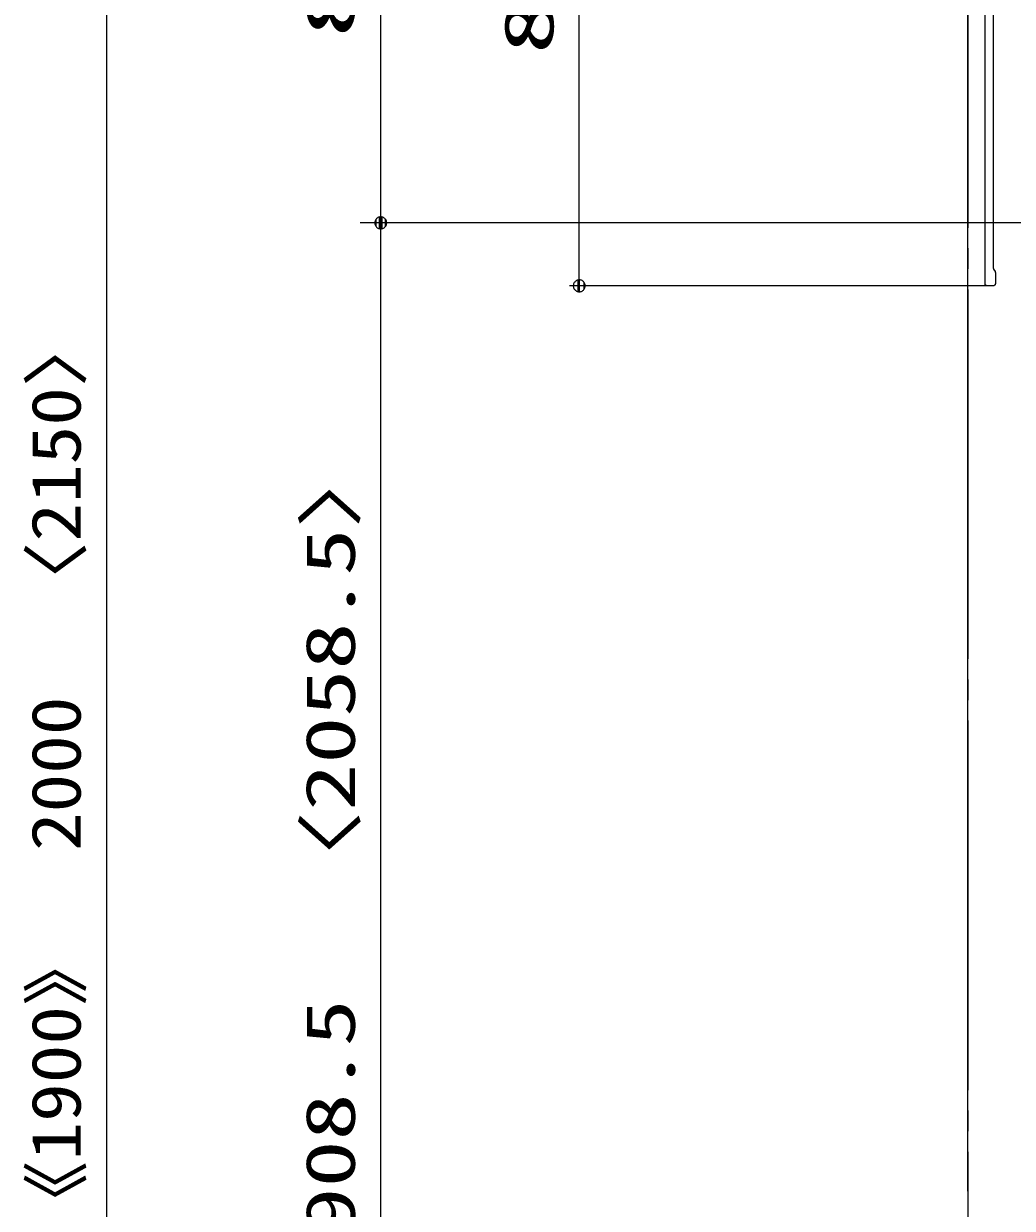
# Model space of a CAD drawing. Units: millimetres on the paper. Extents: x -305 to 305, y -152 to 152.
# Drawn here: x -253.1 to -205, y 16.4 to 74.1 of the extents above; entities that cross this region are included whole.
import ezdxf
from ezdxf.enums import TextEntityAlignment as Align

# ---------------------------------------------------------------- set-up
doc = ezdxf.new("R2010")
doc.units = ezdxf.units.MM
doc.linetypes.add('LONG_CHAIN', pattern=[21, 18, -1, 1, -1])
doc.layers.add('0-1_TV', color=7, linetype='Continuous', lineweight=9)
doc.layers.add('0-2_0', color=7, linetype='Continuous', lineweight=9)
doc.styles.add('ＭＳ ゴシック', font='')
doc.styles.get('ＭＳ ゴシック').set_extended_font_data('MS Gothic')

# ---------------------------------------------------------------- blocks, each defined once
blk = doc.blocks.new('_DOTSMALL')
at = {"layer": '0-2_0'}
for p, q in [((0.0746, 0.1), (-0.0746, 0.1)), ((0.1223, -0.0248), (-0.1223, -0.0248))]:
    blk.add_line(p, q, dxfattribs=at)
for points in [[(0.125, 0), (0.124, 0.0157), (0.1211, 0.0311), (0.1162, 0.046), (0.1095, 0.0602), (0.1011, 0.0735), (0.0911, 0.0856), (0.0797, 0.0963), (0.067, 0.1055), (0.0532, 0.1131), (0.0386, 0.1189), (0.0234, 0.1228), (0.0078, 0.1248), (-0.0078, 0.1248), (-0.0234, 0.1228), (-0.0386, 0.1189), (-0.0532, 0.1131), (-0.067, 0.1055), (-0.0797, 0.0963), (-0.0911, 0.0856), (-0.1011, 0.0735), (-0.1095, 0.0602), (-0.1162, 0.046), (-0.1211, 0.0311), (-0.124, 0.0157), (-0.125, 0), (0, 0)], [(-0.125, 0), (-0.124, -0.0157), (-0.1211, -0.0311), (-0.1162, -0.046), (-0.1095, -0.0602), (-0.1011, -0.0735), (-0.0911, -0.0856), (-0.0797, -0.0963), (-0.067, -0.1055), (-0.0532, -0.1131), (-0.0386, -0.1189), (-0.0234, -0.1228), (-0.0078, -0.1248), (0.0078, -0.1248), (0.0234, -0.1228), (0.0386, -0.1189), (0.0532, -0.1131), (0.067, -0.1055), (0.0797, -0.0963), (0.0911, -0.0856), (0.1011, -0.0735), (0.1095, -0.0602), (0.1162, -0.046), (0.1211, -0.0311), (0.124, -0.0157), (0.125, 0), (0, 0)]]:
    blk.add_lwpolyline(points, close=True, dxfattribs=at)

msp = doc.modelspace()

# ---------------------------------------------------------------- linework, layer by layer
at = {"layer": '0-1_TV', "linetype": 'LONG_CHAIN'}
msp.add_line((-207.118, 124.152), (-207.118, -107.928), dxfattribs=at)
at = {"layer": '0-1_TV'}
for p, q in [((-249.082, 91.324), (-249.082, -36.929)), ((-235.724, 64.391), (-235.724, 91.324)), ((-226.053, 61.324), (-226.053, 87.991)), ((-207.118, 17.229), (-207.118, 87.324)), ((-206.285, 61.424), (-206.285, 74.611)), ((-205.885, 74.824), (-205.885, 62.191)), ((-203.844, 64.391), (-236.724, 64.391)), ((-235.724, 64.391), (-236.2, 64.391)), ((-235.724, -33.428), (-235.724, 64.391)), ((-205.872, 62.141), (-205.798, 62.014)), ((-205.785, 61.964), (-205.785, 61.424)), ((-206.035, 61.324), (-226.529, 61.324)), ((-205.885, 61.324), (-206.185, 61.324))]:
    msp.add_line(p, q, dxfattribs=at)
for points in [[(-205.885, 62.191), (-205.885, 62.19), (-205.885, 62.189), (-205.885, 62.188), (-205.885, 62.187), (-205.885, 62.186), (-205.885, 62.185), (-205.885, 62.184), (-205.885, 62.183), (-205.885, 62.181), (-205.884, 62.18), (-205.884, 62.179), (-205.884, 62.178), (-205.884, 62.177), (-205.884, 62.176), (-205.884, 62.175), (-205.884, 62.174), (-205.883, 62.173), (-205.883, 62.172), (-205.883, 62.171), (-205.883, 62.17), (-205.883, 62.169), (-205.882, 62.168), (-205.882, 62.167), (-205.882, 62.166), (-205.882, 62.165), (-205.881, 62.164), (-205.881, 62.163), (-205.881, 62.162), (-205.88, 62.161), (-205.88, 62.16), (-205.88, 62.159), (-205.879, 62.158), (-205.879, 62.157), (-205.879, 62.156), (-205.878, 62.155), (-205.878, 62.154), (-205.878, 62.153), (-205.877, 62.152), (-205.877, 62.151)], [(-205.877, 62.151), (-205.876, 62.15), (-205.876, 62.149), (-205.875, 62.148), (-205.875, 62.147), (-205.875, 62.146), (-205.874, 62.145), (-205.874, 62.145), (-205.873, 62.144), (-205.873, 62.143), (-205.872, 62.142), (-205.872, 62.141)], [(-205.798, 62.014), (-205.798, 62.013), (-205.797, 62.012), (-205.797, 62.011), (-205.796, 62.01), (-205.796, 62.009), (-205.795, 62.009), (-205.795, 62.008), (-205.795, 62.007), (-205.794, 62.006), (-205.794, 62.005), (-205.793, 62.004), (-205.793, 62.003), (-205.792, 62.002), (-205.792, 62.001), (-205.792, 62), (-205.791, 61.999), (-205.791, 61.998), (-205.791, 61.997), (-205.79, 61.996), (-205.79, 61.995), (-205.79, 61.994), (-205.789, 61.993), (-205.789, 61.992), (-205.789, 61.991), (-205.788, 61.99), (-205.788, 61.989), (-205.788, 61.988), (-205.788, 61.987), (-205.787, 61.986), (-205.787, 61.985), (-205.787, 61.984), (-205.787, 61.983), (-205.787, 61.982), (-205.786, 61.981), (-205.786, 61.98), (-205.786, 61.979), (-205.786, 61.978), (-205.786, 61.977), (-205.786, 61.976)], [(-205.786, 61.976), (-205.786, 61.975), (-205.785, 61.973), (-205.785, 61.972), (-205.785, 61.971), (-205.785, 61.97), (-205.785, 61.969), (-205.785, 61.968), (-205.785, 61.967), (-205.785, 61.966), (-205.785, 61.965), (-205.785, 61.964)], [(-206.278, 61.391), (-206.279, 61.394), (-206.28, 61.397), (-206.281, 61.4), (-206.281, 61.403), (-206.282, 61.406), (-206.283, 61.409), (-206.283, 61.412), (-206.284, 61.415), (-206.284, 61.418), (-206.285, 61.421), (-206.285, 61.424), (-206.285, 61.424)], [(-206.185, 61.324), (-206.188, 61.325), (-206.191, 61.325), (-206.194, 61.325), (-206.197, 61.326), (-206.2, 61.326), (-206.203, 61.327), (-206.206, 61.328), (-206.21, 61.329), (-206.213, 61.329), (-206.216, 61.33), (-206.219, 61.331), (-206.222, 61.332), (-206.225, 61.334), (-206.227, 61.335), (-206.23, 61.336), (-206.233, 61.337), (-206.236, 61.339), (-206.239, 61.34), (-206.241, 61.342), (-206.244, 61.344), (-206.246, 61.346), (-206.249, 61.347), (-206.251, 61.349), (-206.253, 61.351), (-206.256, 61.353), (-206.258, 61.356), (-206.26, 61.358), (-206.262, 61.36), (-206.264, 61.363), (-206.265, 61.365), (-206.267, 61.368), (-206.269, 61.371), (-206.27, 61.373), (-206.272, 61.376), (-206.273, 61.379), (-206.274, 61.382), (-206.276, 61.385), (-206.277, 61.388), (-206.278, 61.391)], [(-205.851, 61.331), (-205.854, 61.33), (-205.857, 61.329), (-205.86, 61.329), (-205.863, 61.328), (-205.867, 61.327), (-205.87, 61.326), (-205.873, 61.326), (-205.876, 61.325), (-205.879, 61.325), (-205.882, 61.325), (-205.885, 61.324), (-205.885, 61.324)], [(-205.785, 61.424), (-205.785, 61.421), (-205.786, 61.418), (-205.786, 61.415), (-205.787, 61.412), (-205.787, 61.409), (-205.788, 61.406), (-205.789, 61.403), (-205.789, 61.4), (-205.79, 61.397), (-205.791, 61.394), (-205.792, 61.391), (-205.793, 61.388), (-205.794, 61.385), (-205.796, 61.382), (-205.797, 61.379), (-205.798, 61.376), (-205.8, 61.373), (-205.801, 61.371), (-205.803, 61.368), (-205.805, 61.365), (-205.806, 61.363), (-205.808, 61.36), (-205.81, 61.358), (-205.812, 61.356), (-205.814, 61.353), (-205.816, 61.351), (-205.819, 61.349), (-205.821, 61.347), (-205.824, 61.346), (-205.826, 61.344), (-205.829, 61.342), (-205.831, 61.34), (-205.834, 61.339), (-205.837, 61.337), (-205.84, 61.336), (-205.842, 61.335), (-205.845, 61.334), (-205.848, 61.332), (-205.851, 61.331)]]:
    msp.add_lwpolyline(points, dxfattribs=at)

# ---------------------------------------------------------------- block references
at = {"layer": '0-1_TV', "xscale": 2.32, "yscale": 2.32}
for p, rotation in [((-235.724, 64.391), 270), ((-235.724, 64.391), 90), ((-226.053, 61.324), 270)]:
    msp.add_blockref('_DOTSMALL', p, dxfattribs=dict(at, rotation=rotation))

# ---------------------------------------------------------------- texts
at = {"layer": '0-1_TV', "style": 'ＭＳ ゴシック'}
for s, width, p in [('80.8', 1.9, (-236.262, 73.378)), ('80', 1.65, (-226.59, 72.595)), ('ドア高：《1900》\u30002000\u3000〈2150〉', 1.15, (-249.619, -0.138)), ('《1805.5》\u30001908.5\u3000〈2058.5〉', 1.4, (-236.262, -14.689))]:
    msp.add_text(s, height=2.405, rotation=90, dxfattribs=dict(at, width=width)).set_placement(p, align=Align.BOTTOM_LEFT)

doc.saveas('drawing.dxf')
